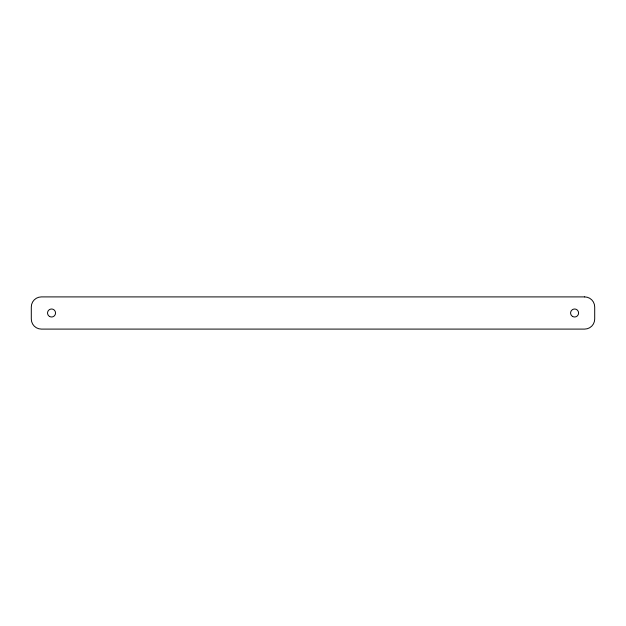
<?xml version="1.0" encoding="UTF-8"?>
<svg xmlns="http://www.w3.org/2000/svg" width="626" height="626" viewBox="0 0 626 626"><rect width="100%" height="100%" fill="white"/><g stroke="black" fill="none" stroke-linecap="round" stroke-linejoin="round"><path stroke-width="0.94" d="M584.645 296.904L41.355 296.904A10.055 10.055 0 0 0 31.3 306.967L31.3 319.033A10.055 10.055 0 0 0 41.355 329.096L584.645 329.096A10.055 10.055 0 0 0 594.7 319.033L594.7 306.967A10.055 10.055 0 0 0 584.645 296.904M49.524 316.482A4.022 4.022 0 0 0 55.565 313A4.022 4.022 0 0 0 49.524 309.518A4.022 4.022 0 0 0 49.524 316.482M572.571 316.482A4.022 4.022 0 0 0 578.604 313A4.022 4.022 0 0 0 572.571 309.518A4.022 4.022 0 0 0 572.571 316.482"/></g></svg>
